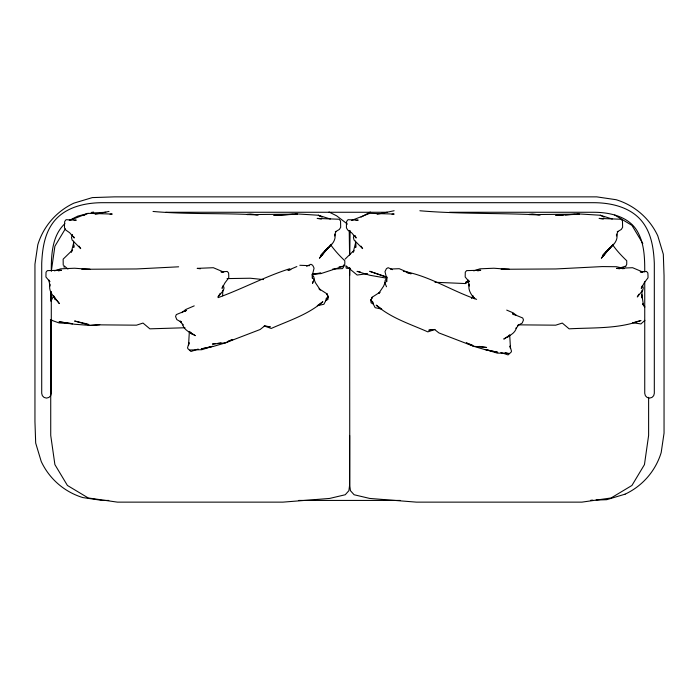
<?xml version="1.0" encoding="UTF-8"?>
<svg xmlns="http://www.w3.org/2000/svg" width="699" height="699" viewBox="0 0 699 699"><rect width="100%" height="100%" fill="white"/><g stroke="black" fill="none" stroke-linecap="round" stroke-linejoin="round"><path stroke-width="1.05" d="M222.789 290.129L222.658 295.808M642.04 290.129L641.839 297.835L641.839 294.733L643.517 305.437L644.836 307.071M349.71 275.397L349.727 267.831M349.762 254.855L350.129 230.574M349.64 435.425L349.57 485.456L348.897 490.689L345.236 494.752L329.657 498.431L282.929 502.135L117.441 502.135L88.249 497.968L67.41 485.456L54.898 464.608L50.73 435.425L50.73 320.028M189.359 331.396L188.564 345.149L189.01 342.659L187.559 347.796L187.882 348.687L190.967 351.492L198.175 349.054M49.987 284.187C47.829 292.086 55.256 298.019 59.371 303.602L53.631 296.332L55.404 299.775L54.478 297.162M51.342 271.072L54.898 246.214L65.234 228.992M312.872 281.714L312.54 283.348L314.157 279.513L313.877 277.022L312.06 274.593L312.392 278.403L312.733 273.554L314.052 268.259L313.641 267.132L312.619 265.244L310.889 264.274L306.546 266.249M73.814 242.212L71.289 252.217L72.146 250.723M335.957 231.386L334.55 235.93L334.55 234.156M617.89 231.386L616.483 235.93L616.483 234.156M72.504 234.48L71.49 237.564L72.111 239.975L80.7 248.626L79.039 246.1M354.096 235.502L353.423 237.564L354.043 239.975L362.632 248.626L360.972 246.1M223.016 285.847L222.011 288.329L224.973 282.842L228.756 277.818L228.756 275.624L228.599 272.959L227.271 271.448L220.98 271.841L222.815 272.357M642.276 285.847L641.263 288.329L644.233 282.842L648.008 277.818L648.008 275.624L647.851 272.959L646.523 271.448L640.232 271.841L642.066 272.357M385.228 282.195L383.576 286.188L378.675 293.475L379.968 292.348M332.803 269.019L342.562 268.617L344.799 264.318L344.799 260.744C339.583 255.79 334.672 250.434 330.4 244.458M625.579 266.765L626.732 264.318L626.732 260.744C621.795 255.991 617.007 250.993 612.971 245.262M50.887 301.321L53.727 295.66M471.563 298.49L472.978 295.66M354.07 250.723L353.222 252.217L355.747 242.212L355.747 247.437L355.442 241.146M220.211 293.292L218.027 296.961L223.427 290.408L224.021 287.988L223.339 285.69M638.921 294.209L637.287 296.961L642.678 290.408L643.281 287.988L642.591 285.69M518.824 324.703L516.124 328.434L516.447 327.551C515.303 333.764 508.339 336.018 503.769 339.076L509.746 335.363L507.282 337.372L509.055 335.249M326.695 249.115L319.417 258.219L328.084 247.481M606.645 251.596L601.35 258.219L606.68 251.614M608.016 249.962L610.017 247.481M322.955 253.754L320.369 256.926L331.483 244.248L320.876 255.362C325.533 248.765 336.315 244.143 335.048 234.707M324.895 251.378L328.119 247.42M610.052 247.42L602.302 256.926L613.416 244.248L602.809 255.362C607.466 248.765 618.248 244.143 616.981 234.707M345.079 259.146L353.72 250.679M325.9 299.058L327.324 297.617L323.908 304.257L317.311 305.69L322.859 301.723C307.988 314.707 288.923 320.588 271.221 328.451L264.493 326.057L260.159 329.5L225.261 342.894L212.417 344.065L215.659 343.602M64.937 223.654C52.084 235.493 51.263 254.637 51.289 270.906M518.728 324.537L517.452 325.708L522.232 323.008L523.481 319.959L522.73 318.01L512.516 313.772L514.228 314.882M644.889 320.343L640.922 323.943L632.586 322.693M72.565 249.98L63.146 259.146L63.225 265.122M181.836 312.663L185.759 309.491L194.217 305.874M361.025 217.101L370.33 212.015M469.055 280.954L465.613 283.567L434.961 282.265M69.253 220.395L77.825 216.105L87.873 213.536M184.824 311.466L186.528 310.356L176.314 314.594L175.571 316.542L176.812 319.592L181.591 322.291L180.325 321.121M468.19 280.736L465.613 282.413L468.426 281.085M379.732 292.339L372.139 297.232L370.846 300.622L371.108 302.859L373.554 304.117M83.723 215.58L85.531 214.488M335.284 231.876L339.347 229.455L340.684 227.315L340.535 220.98L339.19 219.241L317.163 218.42L321.374 219.075M617.217 231.876L621.28 229.455L622.617 227.315L622.468 220.98L621.123 219.241L599.095 218.42L603.307 219.075M325.489 300.701L327.936 299.443L328.207 297.206L326.914 293.816L319.312 288.923M296.857 266.555L287.944 270.364L290.889 269.631M69.62 220.447L87.803 213.344L112.207 214.06L110.084 214.209M351.553 220.447L369.736 213.344L394.14 214.06L392.017 214.209M228.119 341.191L232.715 339.469L225.742 342.772L213.614 346.354L201.268 348.906L212.653 346.302L201.749 349.71L189.84 349.981M218.097 297.643C242.291 288.888 265.201 276.533 289.639 268.766M54.505 270.871L60.691 268.827L74.61 268.233L90.18 269.377L81.879 269.281L136.471 268.958L178.638 266.808M473.765 270.871L479.942 268.827L493.861 268.233L509.44 269.377L501.131 269.281L555.731 268.958L602.258 266.581L616.431 266.721L624.504 268.521L622.32 268.704M620.205 267.9L625.325 266.223M625.098 494.167L606.671 499.698L596.107 500.047M634.692 322.152L641 320.509C617.968 329.08 593.18 327.499 569.117 328.836L562.284 323.069L555.731 325.175L519.034 324.852M58.436 270.871L61.468 270.225L47.357 270.627L46.029 272.182L45.924 276.996L49.865 281.688L49.079 280.142M477.688 270.871L480.729 270.225L466.609 270.627L465.281 272.182L465.185 276.996L469.125 281.688L468.33 280.142M95.23 214.278L109.027 211.413M377.163 214.278L394.14 210.749M74.181 220.482L76.252 220.133L66.073 219.687L64.745 221.373L64.5 223.898L64.5 227.891L65.82 230.05L69.682 232.767L74.243 237.992L73.526 236.341M356.114 220.482L358.185 220.133L348.006 219.687L346.669 221.373L346.433 223.898L346.433 227.891L347.752 230.05L351.614 232.767L356.175 237.992L355.101 235.519M90.809 213.09L105.794 212.269M312.322 274.419L320.885 273.126L316.603 273.501M339.102 266.843L343.392 266.223L320.885 273.615L312.322 274.191M91.499 212.391L93.657 212.085M217.817 343.296L221.05 342.842M367.63 273.632L357.137 275.039L345.848 265.69L346.232 268.18L350.321 268.678M247.105 214.418L250.303 214.008L258.324 214.969M529.038 214.418L532.236 214.008L540.257 214.969M185.025 327.752L149.866 328.836L143.024 323.069L136.471 325.175L99.782 324.852L90.18 325.35L74.61 321.033L88.109 324.153M247.105 214.61L297.355 214.13L295.214 214.252M529.038 214.61L579.288 214.13L577.147 214.252M312.322 273.877L314.463 273.693M99.782 324.668L90.18 325.437L74.61 324.249L59.039 321.767L72.53 323.663M293.073 214.375L273.825 215.458L297.355 213.938L318.377 215.24L330.33 219.032M563.245 215.039L555.757 215.458L579.288 213.938L600.31 215.24L612.263 219.032M565.386 214.916L575.006 214.375M390.479 269.036L399.225 268.696L411.108 273.781L407.176 272.802M590.821 500.222L592.935 500.152M227.079 278.595L250.303 278.228L263.471 279.591M165.803 212.269L387.29 212.269M449.483 212.269L593.503 212.269C609.965 212.234 629.668 216.576 637.951 232.391C644.461 244.44 644.766 258.621 644.74 271.99M108.773 500.432L102.264 500.432L82.84 497.574A67.567 67.567 0 0 1 41.224 461.471L35.684 443.052L34.95 421.646L34.95 264.178L37.807 244.755A67.567 67.567 0 0 1 73.911 203.138L92.329 197.599L114.514 196.865L596.736 196.865L616.16 199.722A67.567 67.567 0 0 1 657.776 235.825L663.316 254.244L664.05 275.651L664.05 433.109L661.193 452.541A67.567 67.567 0 0 1 625.089 494.158M298.761 500.432L400.239 500.432M509.213 353.397L497.304 353.126L485.359 349.483L497.775 352.322L485.438 349.771L473.31 346.188L466.329 342.886L472.76 345.297M50.485 320.343L52.626 320.413M299.827 265.279L309.613 265.664M419.863 210.757C459.601 214.156 499.497 212.872 539.252 214.916M153.029 211.456C187.734 214.584 222.605 212.828 257.319 214.916M72.53 323.812L59.039 322.921L50.363 319.871M619.655 268.766L616.431 268.381L632.586 267.708L643.019 272.112M200.403 268.766L197.17 268.381L213.326 267.708L223.767 272.112M264.143 326.057L270.26 326.809L264.493 326.057M403.367 271.317C429.23 275.773 451.834 291.037 476.648 299.355M479.077 346.407L486.626 347.482L473.782 346.311L438.893 332.916L434.56 329.474L428.784 330.216L434.909 329.474L427.832 331.868C410.13 324.004 391.064 318.124 376.184 305.14L381.733 309.107L375.136 307.674L371.728 301.024L373.152 302.475M360.195 271.876L357.014 271.378L369.666 275.231L386.696 278.202M505.054 352.68L507.133 353.039M387.019 277.11L369.736 271.308L387.019 277.372M500.868 352.471L508.086 354.909L511.161 352.104L511.493 351.213L510.034 346.075L510.488 348.565L509.685 334.812M329.019 212.015L336.656 215.825L347.447 224.091M506.714 310.094L513.284 312.907L516.421 315.45M392.497 269.665L388.155 267.691L386.425 268.661L384.992 271.666L386.32 276.97L386.652 281.819L386.984 278.01L385.166 280.439L384.887 282.929L386.503 286.765M319.74 215.921L318.377 215.24L322.143 217.179M600.31 215.24L604.076 217.179M614.718 215.03L631.94 225.366L642.818 243.497M67.943 269.028L63.915 265.69L64.168 267.35M319.076 288.932L320.378 290.059L315.467 282.772L313.816 278.787M189.997 331.833L191.771 333.956L189.298 331.946L195.283 335.66C190.705 332.602 183.741 330.347 182.605 324.135L182.928 325.018L180.228 321.287M642.879 304.03L644.661 306.599M642.696 303.925L643.517 305.437M473.773 298.054L472.882 296.332L474.796 298.753C471.17 294.899 467.666 289.736 469.247 284.187L469.247 286.057L468.129 280.325M48.869 280.325L49.987 286.057M73.509 241.146L73.814 247.437L73.814 245.349M349.22 230.574L349.579 254.855M349.622 267.831L349.78 485.456L350.444 490.689L354.113 494.752L369.692 498.431L416.412 502.135L581.909 502.135L611.092 497.968L631.94 485.456L644.452 464.608L648.62 435.425L648.62 397.32M644.74 281.741L644.74 393.327L645.378 395.713L647.125 397.451L649.528 398.098L651.931 397.451L653.679 395.713L654.316 393.327L654.316 263.322C653.687 249.298 651.669 234.488 643.141 222.859C631.905 207.437 611.651 202.693 593.503 202.693L102.517 202.693C84.378 202.693 64.125 207.437 52.888 222.859C44.36 234.488 42.342 249.298 41.713 263.322L41.713 393.327L42.351 395.713L44.098 397.451L46.501 398.098L48.904 397.451L50.651 395.713L51.289 393.327L51.289 291.492M343.646 264.973L343.646 266.765M50.73 292.811L50.73 300.439M371.256 299.495L370.846 300.622L372.139 297.232L371.256 299.495M327.787 296.079L326.914 293.816L328.207 297.206L327.787 296.079"/></g></svg>
